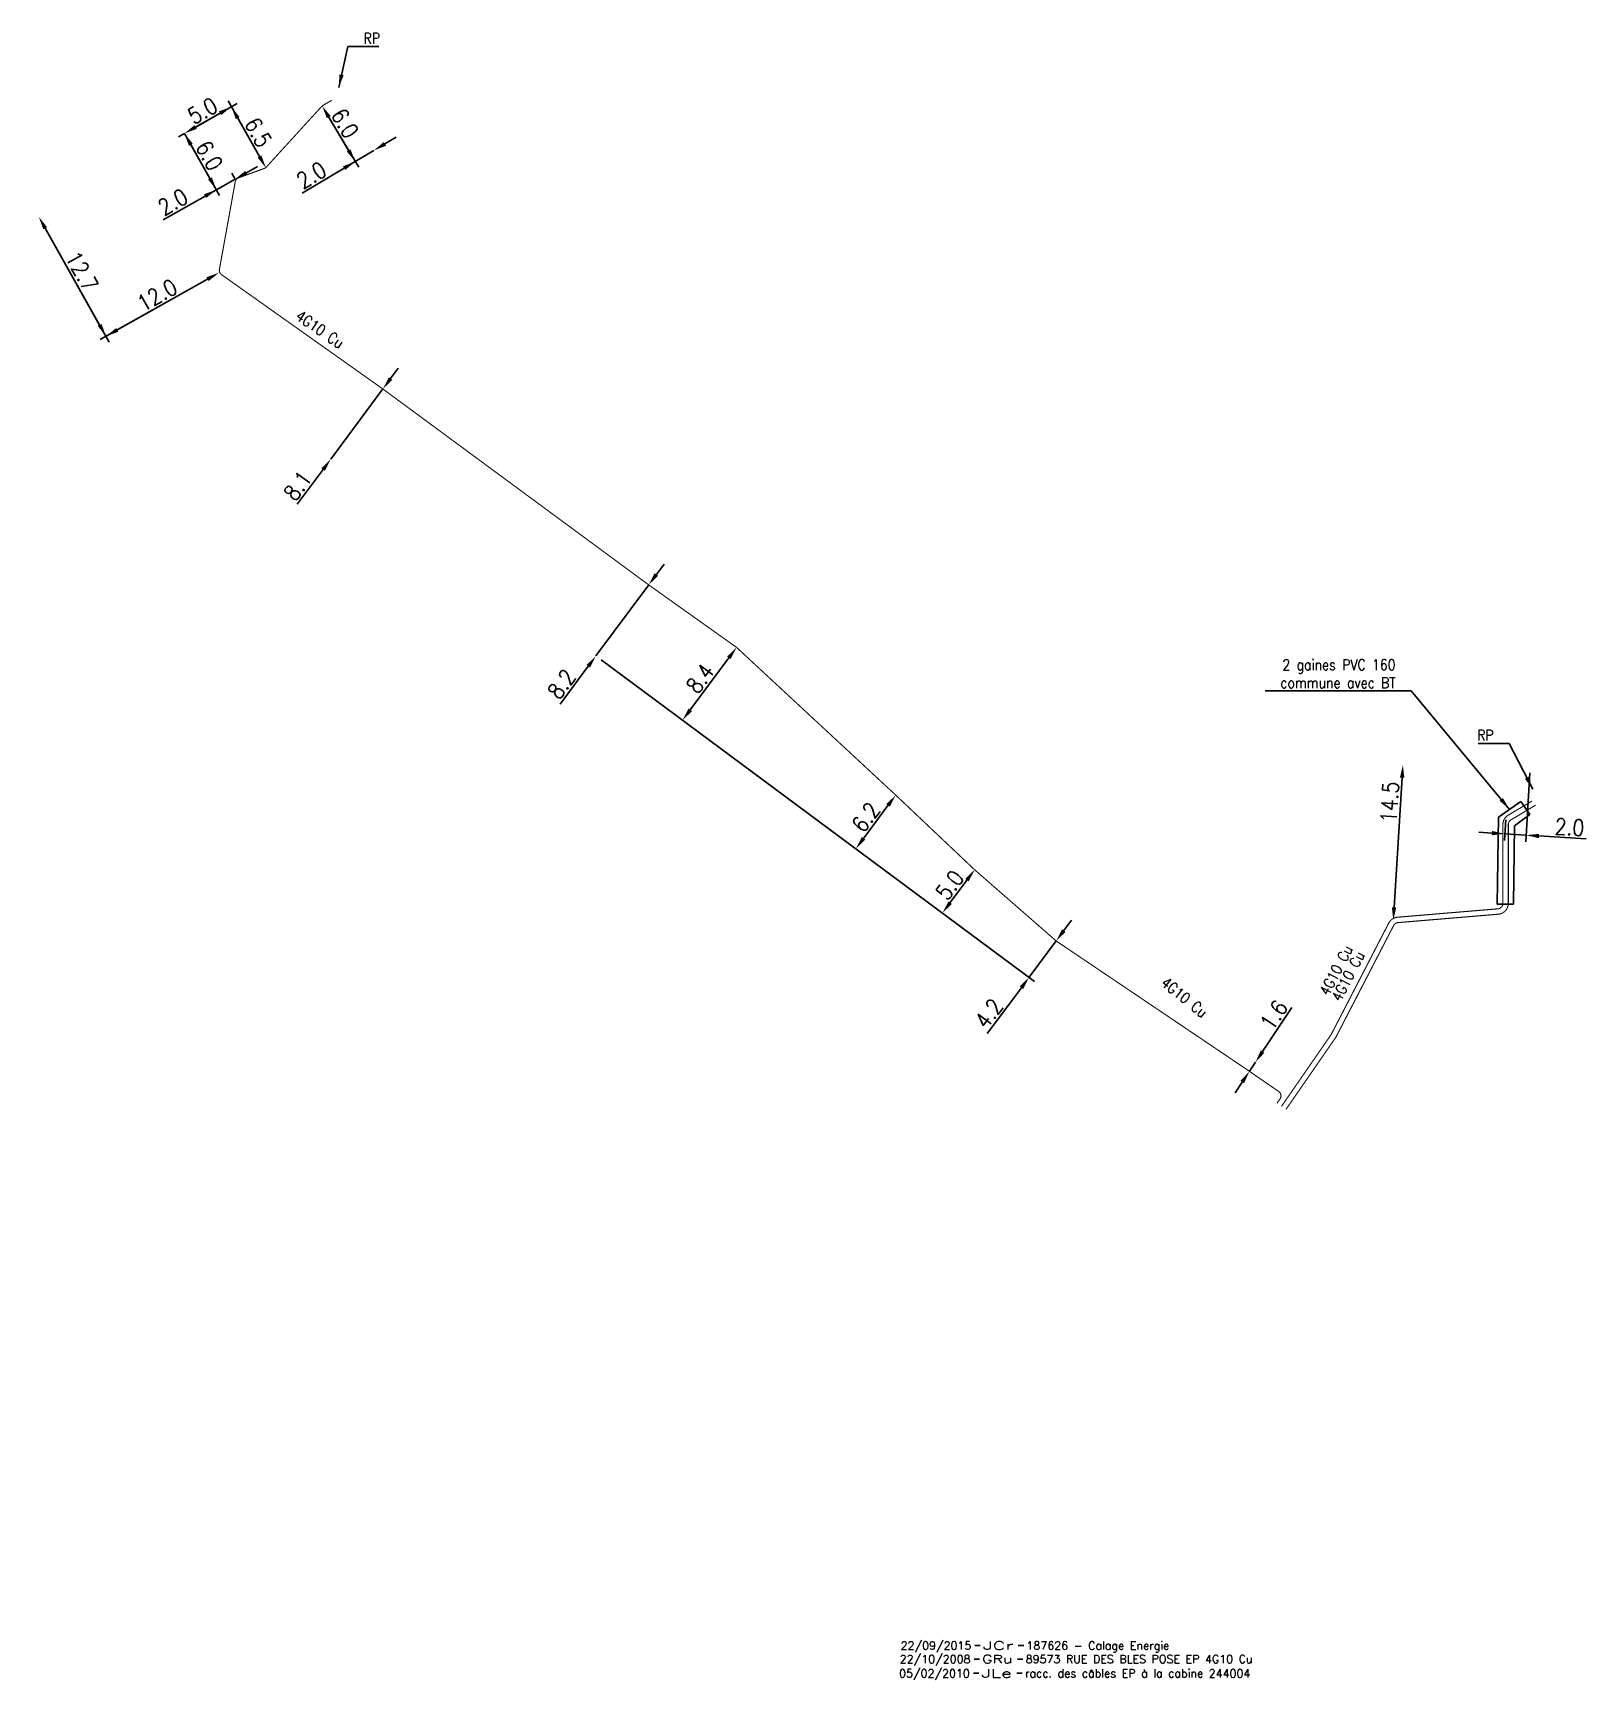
# Model space of a CAD drawing. Header units: millimetres. Extents: x 174861 to 175005, y 112511 to 112663.
import ezdxf
from ezdxf.enums import TextEntityAlignment as Align

# ---------------------------------------------------------------- set-up
doc = ezdxf.new("R2010")
doc.units = ezdxf.units.MM
doc.header["$PDMODE"] = 34
doc.linetypes.add('E_ST_Cu', pattern=[2000, 1000, 1000])
doc.layers.get('0').update_dxf_attribs({"linetype": 'CONTINUOUS'})
doc.layers.get('Defpoints').update_dxf_attribs({"linetype": 'CONTINUOUS'})
doc.layers.add('E_100', color=3, linetype='CONTINUOUS')
doc.layers.add('E_400', color=7, linetype='CONTINUOUS')
doc.layers.add('E_910', color=7, linetype='CONTINUOUS', plot=False)
doc.styles.get("Standard").update_dxf_attribs({"font": 'romans.shx', "width": 0.85})
doc.dimstyles.get("Standard").update_dxf_attribs({"dimtxt": 1.5, "dimasz": 1.2, "dimexe": 0.625, "dimexo": 0.625, "dimgap": 0.25, "dimtad": 1, "dimdec": 1, "dimzin": 0, "dimdsep": 46, "dimtxsty": 'Standard', "dimcen": -0.5, "dimadec": 0, "dimazin": 0, "dimtfac": 1, "dimtdec": 1, "dimtmove": 0, "dimatfit": 3, "dimfxl": 0, "dimtolj": 1, "dimtzin": 0, "dimarcsym": 0})

# ---------------------------------------------------------------- blocks, each defined once
blk = doc.blocks.new('*D0')
at = {"layer": 'Defpoints', "color": 0, "linetype": 'Continuous', "transparency": 16777216}
for p in [(174974.08, 112567.82), (174974.08, 112567.82), (174973.53, 112566.99)]:
    blk.add_point(p, dxfattribs=at)
at = {"layer": 'E_100', "color": 0, "linetype": 'Continuous', "lineweight": -2, "transparency": 16777216}
for p, q in [((174974.74, 112568.82), (174977.46, 112572.89)), ((174973.53, 112566.99), (174974.08, 112567.82)), ((174972.86, 112565.99), (174972.2, 112564.99))]:
    blk.add_line(p, q, dxfattribs=at)
at = {"layer": 'E_100', "color": 0, "linetype": 'Continuous', "transparency": 16777216}
for points in [[(174974.58, 112568.93), (174974.91, 112568.7), (174974.08, 112567.82)], [(174972.69, 112566.1), (174973.03, 112565.88), (174973.53, 112566.99)]]:
    blk.add_solid(points, dxfattribs=at)
at = {"layer": 'E_100', "color": 0, "linetype": 'Continuous', "transparency": 16777216, "insert": (174975.8, 112572.2), "char_height": 1.5, "attachment_point": 5, "rotation": 56.3311}
blk.add_mtext('\\A1;1.6', dxfattribs=at)
blk = doc.blocks.new('GIS_MODF')
at = {"color": 0, "linetype": 'Continuous', "flags": 128}
for points in [[(-2.26, -0.01), (-1.76, -0.01)], [(1.76, -0.01), (2.26, -0.01)]]:
    blk.add_lwpolyline(points, dxfattribs=at)
at = {"color": 0, "linetype": 'Continuous'}
blk.add_attdef('DATE', text='', height=0.75, dxfattribs=at).set_placement((-2.58, -0.39), align=Align.RIGHT)
at = {"color": 0, "linetype": 'Continuous', "width": 3.590909}
blk.add_attdef('USER', text='', height=0.75, dxfattribs=at).set_placement((-1.52, -0.39), (1.31, -0.39), align=Align.FIT)
at = {"color": 0, "linetype": 'Continuous'}
blk.add_attdef('DESC', (2.53, -0.39), '', height=0.75, dxfattribs=at)
blk = doc.blocks.new('*D1')
at = {"layer": 'Defpoints', "color": 0, "linetype": 'Continuous', "transparency": 16777216}
for p in [(174874.81, 112653.93), (174874.81, 112653.93), (174882.36, 112650.74)]:
    blk.add_point(p, dxfattribs=at)
at = {"layer": 'E_100', "color": 0, "linetype": 'Continuous', "lineweight": -2, "transparency": 16777216}
for p, q in [((174882.05, 112651.29), (174878.85, 112656.94)), ((174878.11, 112655.81), (174875.85, 112654.52)), ((174874.5, 112654.47), (174874.5, 112654.47))]:
    blk.add_line(p, q, dxfattribs=at)
at = {"layer": 'E_100', "color": 0, "linetype": 'Continuous', "transparency": 16777216}
for points in [[(174878.01, 112655.98), (174878.21, 112655.63), (174879.16, 112656.4)], [(174875.75, 112654.7), (174875.95, 112654.35), (174874.81, 112653.93)]]:
    blk.add_solid(points, dxfattribs=at)
at = {"layer": 'E_100', "color": 0, "linetype": 'Continuous', "transparency": 16777216, "insert": (174876.49, 112656.03), "char_height": 1.5, "attachment_point": 5, "rotation": 29.5558}
blk.add_mtext('\\A1;5.0', dxfattribs=at)
blk = doc.blocks.new('*D2')
at = {"layer": 'Defpoints', "color": 0, "linetype": 'Continuous', "transparency": 16777216}
for p in [(174874.81, 112653.93), (174874.81, 112653.93), (174879.51, 112649.7)]:
    blk.add_point(p, dxfattribs=at)
at = {"layer": 'E_100', "color": 0, "linetype": 'Continuous', "lineweight": -2, "transparency": 16777216}
for p, q in [((174874.81, 112653.93), (174874.26, 112653.62)), ((174877.17, 112649.76), (174875.4, 112652.89)), ((174879.51, 112649.7), (174877.22, 112648.4))]:
    blk.add_line(p, q, dxfattribs=at)
at = {"layer": 'E_100', "color": 0, "linetype": 'Continuous', "transparency": 16777216}
for points in [[(174875.57, 112652.99), (174875.22, 112652.79), (174874.81, 112653.93)], [(174877.35, 112649.85), (174877, 112649.66), (174877.77, 112648.71)]]:
    blk.add_solid(points, dxfattribs=at)
at = {"layer": 'E_100', "color": 0, "linetype": 'Continuous', "transparency": 16777216, "insert": (174877.12, 112651.87), "char_height": 1.5, "attachment_point": 5, "rotation": 299.5558}
blk.add_mtext('\\A1;6.0', dxfattribs=at)
blk = doc.blocks.new('*D3')
at = {"layer": 'Defpoints', "color": 0, "linetype": 'Continuous', "transparency": 16777216}
for p in [(174879.16, 112656.4), (174874.81, 112653.93), (174882.36, 112650.74)]:
    blk.add_point(p, dxfattribs=at)
at = {"layer": 'E_100', "color": 0, "linetype": 'Continuous', "lineweight": -2, "transparency": 16777216}
for p, q in [((174875.35, 112654.24), (174879.7, 112656.71)), ((174881.77, 112651.79), (174879.75, 112655.35))]:
    blk.add_line(p, q, dxfattribs=at)
at = {"layer": 'E_100', "color": 0, "linetype": 'Continuous', "transparency": 16777216}
for points in [[(174879.92, 112655.45), (174879.57, 112655.26), (174879.16, 112656.4)], [(174881.94, 112651.89), (174881.6, 112651.69), (174882.36, 112650.74)]]:
    blk.add_solid(points, dxfattribs=at)
at = {"layer": 'E_100', "color": 0, "linetype": 'Continuous', "transparency": 16777216, "insert": (174881.65, 112654.03), "char_height": 1.5, "attachment_point": 5, "rotation": 299.5558}
blk.add_mtext('\\A1;6.5', dxfattribs=at)
blk = doc.blocks.new('*D4')
at = {"layer": 'Defpoints', "color": 0, "linetype": 'Continuous', "transparency": 16777216}
for p in [(174874.81, 112653.93), (174877.77, 112648.71), (174879.51, 112649.7)]:
    blk.add_point(p, dxfattribs=at)
at = {"layer": 'E_100', "color": 0, "linetype": 'Continuous', "lineweight": -2, "transparency": 16777216}
for p, q in [((174874.81, 112653.93), (174878.07, 112648.17)), ((174879.51, 112649.7), (174879.2, 112650.24)), ((174880.55, 112650.29), (174881.59, 112650.88)), ((174879.51, 112649.7), (174877.77, 112648.71)), ((174876.72, 112648.12), (174872.85, 112645.92))]:
    blk.add_line(p, q, dxfattribs=at)
at = {"layer": 'E_100', "color": 0, "linetype": 'Continuous', "transparency": 16777216}
for points in [[(174880.45, 112650.46), (174880.65, 112650.12), (174879.51, 112649.7)], [(174876.62, 112648.29), (174876.82, 112647.95), (174877.77, 112648.71)]]:
    blk.add_solid(points, dxfattribs=at)
at = {"layer": 'E_100', "color": 0, "linetype": 'Continuous', "transparency": 16777216, "insert": (174873.74, 112647.58), "char_height": 1.5, "attachment_point": 5, "rotation": 29.5558}
blk.add_mtext('\\A1;2.0', dxfattribs=at)
blk = doc.blocks.new('*D5')
at = {"layer": 'Defpoints', "color": 0, "linetype": 'Continuous', "transparency": 16777216}
for p in [(174999.51, 112594.65), (174997.28, 112590.3), (174999.17, 112588.88)]:
    blk.add_point(p, dxfattribs=at)
at = {"layer": 'E_100', "color": 0, "linetype": 'Continuous', "lineweight": -2, "transparency": 16777216}
for p, q in [((174999.51, 112594.65), (174999.13, 112588.25)), ((174997.28, 112590.3), (174997.16, 112588.37)), ((174996, 112589.07), (174994.8, 112589.14)), ((174997.2, 112589), (174999.17, 112588.88)), ((175000.36, 112588.8), (175004.73, 112588.54))]:
    blk.add_line(p, q, dxfattribs=at)
at = {"layer": 'E_100', "color": 0, "linetype": 'Continuous', "transparency": 16777216}
for points in [[(174996.01, 112589.27), (174995.99, 112588.87), (174997.2, 112589)], [(175000.38, 112589), (175000.35, 112588.6), (174999.17, 112588.88)]]:
    blk.add_solid(points, dxfattribs=at)
at = {"layer": 'E_100', "color": 0, "linetype": 'Continuous', "transparency": 16777216, "insert": (175003.2, 112589.63), "char_height": 1.5, "attachment_point": 5, "rotation": 356.5401}
blk.add_mtext('\\A1;2.0', dxfattribs=at)
blk = doc.blocks.new('*D6')
at = {"layer": 'Defpoints', "color": 0, "linetype": 'Continuous', "transparency": 16777216}
for p in [(174893.2, 112630.24), (174888.37, 112623.73), (174888.37, 112623.73)]:
    blk.add_point(p, dxfattribs=at)
at = {"layer": 'E_100', "color": 0, "linetype": 'Continuous', "lineweight": -2, "transparency": 16777216}
for p, q in [((174893.92, 112631.2), (174894.63, 112632.16)), ((174892.7, 112630.61), (174892.7, 112630.61)), ((174893.2, 112630.24), (174888.37, 112623.73)), ((174887.66, 112622.77), (174885.27, 112619.55)), ((174887.87, 112624.1), (174887.87, 112624.1))]:
    blk.add_line(p, q, dxfattribs=at)
at = {"layer": 'E_100', "color": 0, "linetype": 'Continuous', "transparency": 16777216}
for points in [[(174893.76, 112631.32), (174894.08, 112631.08), (174893.2, 112630.24)], [(174887.5, 112622.89), (174887.82, 112622.65), (174888.37, 112623.73)]]:
    blk.add_solid(points, dxfattribs=at)
at = {"layer": 'E_100', "color": 0, "linetype": 'Continuous', "transparency": 16777216, "insert": (174885.31, 112621.27), "char_height": 1.5, "attachment_point": 5, "rotation": 53.4207}
blk.add_mtext('\\A1;8.1', dxfattribs=at)
blk = doc.blocks.new('*D7')
at = {"layer": 'Defpoints', "color": 0, "linetype": 'Continuous', "transparency": 16777216}
for p in [(174917.84, 112612.08), (174912.95, 112605.49), (174912.95, 112605.49)]:
    blk.add_point(p, dxfattribs=at)
at = {"layer": 'E_100', "color": 0, "linetype": 'Continuous', "lineweight": -2, "transparency": 16777216}
for p, q in [((174918.55, 112613.04), (174919.27, 112614.01)), ((174917.84, 112612.08), (174912.95, 112605.49)), ((174912.24, 112604.53), (174909.63, 112601.02))]:
    blk.add_line(p, q, dxfattribs=at)
at = {"layer": 'E_100', "color": 0, "linetype": 'Continuous', "transparency": 16777216}
for points in [[(174918.39, 112613.16), (174918.71, 112612.92), (174917.84, 112612.08)], [(174912.08, 112604.65), (174912.4, 112604.41), (174912.95, 112605.49)]]:
    blk.add_solid(points, dxfattribs=at)
at = {"layer": 'E_100', "color": 0, "linetype": 'Continuous', "transparency": 16777216, "insert": (174909.77, 112602.89), "char_height": 1.5, "attachment_point": 5, "rotation": 53.4206}
blk.add_mtext('\\A1;8.2', dxfattribs=at)
blk = doc.blocks.new('*D8')
at = {"layer": 'Defpoints', "color": 0, "linetype": 'Continuous', "transparency": 16777216}
for p in [(174925.99, 112606.28), (174912.95, 112605.49), (174920.98, 112599.53)]:
    blk.add_point(p, dxfattribs=at)
at = {"layer": 'E_100', "color": 0, "linetype": 'Continuous', "lineweight": -2, "transparency": 16777216}
for p, q in [((174913.45, 112605.12), (174921.48, 112599.16)), ((174925.27, 112605.32), (174921.7, 112600.5))]:
    blk.add_line(p, q, dxfattribs=at)
at = {"layer": 'E_100', "color": 0, "linetype": 'Continuous', "transparency": 16777216}
for points in [[(174925.11, 112605.44), (174925.43, 112605.2), (174925.99, 112606.28)], [(174921.54, 112600.62), (174921.86, 112600.38), (174920.98, 112599.53)]]:
    blk.add_solid(points, dxfattribs=at)
at = {"layer": 'E_100', "color": 0, "linetype": 'Continuous', "transparency": 16777216, "insert": (174922.61, 112603.41), "char_height": 1.5, "attachment_point": 5, "rotation": 53.4206}
blk.add_mtext('\\A1;8.4', dxfattribs=at)
blk = doc.blocks.new('*D9')
at = {"layer": 'Defpoints', "color": 0, "linetype": 'Continuous', "transparency": 16777216}
for p in [(174912.95, 112605.49), (174940.74, 112592.59), (174937.04, 112587.62)]:
    blk.add_point(p, dxfattribs=at)
at = {"layer": 'E_100', "color": 0, "linetype": 'Continuous', "lineweight": -2, "transparency": 16777216}
for p, q in [((174913.45, 112605.12), (174937.54, 112587.24)), ((174940.02, 112591.63), (174937.76, 112588.58))]:
    blk.add_line(p, q, dxfattribs=at)
at = {"layer": 'E_100', "color": 0, "linetype": 'Continuous', "transparency": 16777216}
for points in [[(174939.86, 112591.75), (174940.18, 112591.51), (174940.74, 112592.59)], [(174937.6, 112588.7), (174937.92, 112588.46), (174937.04, 112587.62)]]:
    blk.add_solid(points, dxfattribs=at)
at = {"layer": 'E_100', "color": 0, "linetype": 'Continuous', "transparency": 16777216, "insert": (174937.97, 112590.54), "char_height": 1.5, "attachment_point": 5, "rotation": 53.4206}
blk.add_mtext('\\A1;6.2', dxfattribs=at)
blk = doc.blocks.new('*D10')
at = {"layer": 'Defpoints', "color": 0, "linetype": 'Continuous', "transparency": 16777216}
for p in [(174912.95, 112605.49), (174948.05, 112585.67), (174945.07, 112581.66)]:
    blk.add_point(p, dxfattribs=at)
at = {"layer": 'E_100', "color": 0, "linetype": 'Continuous', "lineweight": -2, "transparency": 16777216}
for p, q in [((174913.45, 112605.12), (174945.57, 112581.28)), ((174947.34, 112584.71), (174945.79, 112582.62))]:
    blk.add_line(p, q, dxfattribs=at)
at = {"layer": 'E_100', "color": 0, "linetype": 'Continuous', "transparency": 16777216}
for points in [[(174947.18, 112584.83), (174947.5, 112584.59), (174948.05, 112585.67)], [(174945.63, 112582.74), (174945.95, 112582.5), (174945.07, 112581.66)]]:
    blk.add_solid(points, dxfattribs=at)
at = {"layer": 'E_100', "color": 0, "linetype": 'Continuous', "transparency": 16777216, "insert": (174945.75, 112584.25), "char_height": 1.5, "attachment_point": 5, "rotation": 53.4206}
blk.add_mtext('\\A1;5.0', dxfattribs=at)
blk = doc.blocks.new('*D11')
at = {"layer": 'Defpoints', "color": 0, "linetype": 'Continuous', "transparency": 16777216}
for p in [(174912.95, 112605.49), (174955.61, 112579.07), (174953.1, 112575.7)]:
    blk.add_point(p, dxfattribs=at)
at = {"layer": 'E_100', "color": 0, "linetype": 'Continuous', "lineweight": -2, "transparency": 16777216}
for p, q in [((174913.45, 112605.12), (174953.6, 112575.32)), ((174956.32, 112580.03), (174957.04, 112581)), ((174955.61, 112579.07), (174953.1, 112575.7)), ((174952.39, 112574.73), (174949.23, 112570.48))]:
    blk.add_line(p, q, dxfattribs=at)
at = {"layer": 'E_100', "color": 0, "linetype": 'Continuous', "transparency": 16777216}
for points in [[(174956.16, 112580.15), (174956.48, 112579.91), (174955.61, 112579.07)], [(174952.23, 112574.85), (174952.55, 112574.61), (174953.1, 112575.7)]]:
    blk.add_solid(points, dxfattribs=at)
at = {"layer": 'E_100', "color": 0, "linetype": 'Continuous', "transparency": 16777216, "insert": (174949.37, 112572.35), "char_height": 1.5, "attachment_point": 5, "rotation": 53.4206}
blk.add_mtext('\\A1;4.2', dxfattribs=at)
blk = doc.blocks.new('*D12')
at = {"layer": 'Defpoints', "color": 0, "linetype": 'Continuous', "transparency": 16777216}
for p in [(174987.75, 112595.4), (174987.75, 112595.4), (174986.86, 112580.98)]:
    blk.add_point(p, dxfattribs=at)
at = {"layer": 'E_100', "color": 0, "linetype": 'Continuous', "lineweight": -2, "transparency": 16777216}
blk.add_line((174986.93, 112582.18), (174987.68, 112594.21), dxfattribs=at)
at = {"layer": 'E_100', "color": 0, "linetype": 'Continuous', "transparency": 16777216}
for points in [[(174987.48, 112594.22), (174987.88, 112594.19), (174987.75, 112595.4)], [(174986.73, 112582.19), (174987.13, 112582.17), (174986.86, 112580.98)]]:
    blk.add_solid(points, dxfattribs=at)
at = {"layer": 'E_100', "color": 0, "linetype": 'Continuous', "transparency": 16777216, "insert": (174986.53, 112591.93), "char_height": 1.5, "attachment_point": 5, "rotation": 86.4572}
blk.add_mtext('\\A1;14.5', dxfattribs=at)
blk = doc.blocks.new('*D13')
at = {"layer": 'Defpoints', "color": 0, "linetype": 'Continuous', "transparency": 16777216}
for p in [(174861.31, 112646.2), (174861.31, 112646.2), (174878, 112641.01)]:
    blk.add_point(p, dxfattribs=at)
at = {"layer": 'E_100', "color": 0, "linetype": 'Continuous', "lineweight": -2, "transparency": 16777216}
for p, q in [((174860.77, 112645.89), (174860.77, 112645.89)), ((174866.95, 112636.17), (174861.9, 112645.15)), ((174877.45, 112640.7), (174866.99, 112634.82))]:
    blk.add_line(p, q, dxfattribs=at)
at = {"layer": 'E_100', "color": 0, "linetype": 'Continuous', "transparency": 16777216}
for points in [[(174862.07, 112645.25), (174861.72, 112645.05), (174861.31, 112646.2)], [(174867.12, 112636.27), (174866.77, 112636.08), (174867.54, 112635.13)]]:
    blk.add_solid(points, dxfattribs=at)
at = {"layer": 'E_100', "color": 0, "linetype": 'Continuous', "transparency": 16777216, "insert": (174865.3, 112641.15), "char_height": 1.5, "attachment_point": 5, "rotation": 299.353}
blk.add_mtext('\\A1;12.7', dxfattribs=at)
blk = doc.blocks.new('*D14')
at = {"layer": 'Defpoints', "color": 0, "linetype": 'Continuous', "transparency": 16777216}
for p in [(174861.31, 112646.2), (174878, 112641.01), (174867.54, 112635.13)]:
    blk.add_point(p, dxfattribs=at)
at = {"layer": 'E_100', "color": 0, "linetype": 'Continuous', "lineweight": -2, "transparency": 16777216}
for p, q in [((174861.62, 112645.65), (174867.84, 112634.58)), ((174876.95, 112640.42), (174868.58, 112635.72))]:
    blk.add_line(p, q, dxfattribs=at)
at = {"layer": 'E_100', "color": 0, "linetype": 'Continuous', "transparency": 16777216}
for points in [[(174876.85, 112640.6), (174877.05, 112640.25), (174878, 112641.01)], [(174868.48, 112635.89), (174868.68, 112635.54), (174867.54, 112635.13)]]:
    blk.add_solid(points, dxfattribs=at)
at = {"layer": 'E_100', "color": 0, "linetype": 'Continuous', "transparency": 16777216, "insert": (174872.28, 112638.94), "char_height": 1.5, "attachment_point": 5, "rotation": 29.353}
blk.add_mtext('\\A1;12.0', dxfattribs=at)
blk = doc.blocks.new('*D15')
at = {"layer": 'Defpoints', "color": 0, "linetype": 'Continuous', "transparency": 16777216}
for p in [(174887.57, 112656.48), (174892.36, 112652.35), (174892.36, 112652.35)]:
    blk.add_point(p, dxfattribs=at)
at = {"layer": 'E_100', "color": 0, "linetype": 'Continuous', "lineweight": -2, "transparency": 16777216}
for p, q in [((174887.89, 112655.94), (174890.96, 112650.79)), ((174893.39, 112652.96), (174894.42, 112653.58)), ((174892.36, 112652.35), (174890.64, 112651.33)), ((174892.04, 112652.89), (174892.04, 112652.89)), ((174889.61, 112650.71), (174885.73, 112648.4))]:
    blk.add_line(p, q, dxfattribs=at)
at = {"layer": 'E_100', "color": 0, "linetype": 'Continuous', "transparency": 16777216}
for points in [[(174893.29, 112653.14), (174893.5, 112652.79), (174892.36, 112652.35)], [(174889.51, 112650.88), (174889.72, 112650.54), (174890.64, 112651.33)]]:
    blk.add_solid(points, dxfattribs=at)
at = {"layer": 'E_100', "color": 0, "linetype": 'Continuous', "transparency": 16777216, "insert": (174886.58, 112650.07), "char_height": 1.5, "attachment_point": 5, "rotation": 30.8057}
blk.add_mtext('\\A1;2.0', dxfattribs=at)
blk = doc.blocks.new('*D16')
at = {"layer": 'Defpoints', "color": 0, "linetype": 'Continuous', "transparency": 16777216}
for p in [(174887.57, 112656.48), (174892.36, 112652.35), (174890.64, 112651.33)]:
    blk.add_point(p, dxfattribs=at)
at = {"layer": 'E_100', "color": 0, "linetype": 'Continuous', "lineweight": -2, "transparency": 16777216}
for p, q in [((174888.19, 112655.45), (174890.03, 112652.36)), ((174891.83, 112652.03), (174890.11, 112651.01))]:
    blk.add_line(p, q, dxfattribs=at)
at = {"layer": 'E_100', "color": 0, "linetype": 'Continuous', "transparency": 16777216}
for points in [[(174888.36, 112655.55), (174888.01, 112655.35), (174887.57, 112656.48)], [(174890.2, 112652.46), (174889.86, 112652.25), (174890.64, 112651.33)]]:
    blk.add_solid(points, dxfattribs=at)
at = {"layer": 'E_100', "color": 0, "linetype": 'Continuous', "transparency": 16777216, "insert": (174889.69, 112654.87), "char_height": 1.5, "attachment_point": 5, "rotation": 300.8057}
blk.add_mtext('\\A1;6.0', dxfattribs=at)

msp = doc.modelspace()

# ---------------------------------------------------------------- linework, layer by layer
at = {"layer": 'E_100', "linetype": 'E_ST_Cu', "const_width": 0.1, "flags": 128}
for points in [[(174888.46, 112657), (174887.7, 112656.56, 0.076073), (174887.47, 112656.37), (174882.45, 112650.87, -0.151104), (174882.22, 112650.69), (174879.83, 112649.82, 0.311543), (174879.5, 112649.35), (174878.05, 112641.32, 0.291062), (174878.26, 112640.83), (174893.2, 112630.24), (174917.84, 112612.08), (174925.99, 112606.28), (174940.74, 112592.59), (174948.05, 112585.67), (174955.61, 112579.07), (174973.51, 112567, 0.021512), (174973.54, 112566.97), (174976.23, 112565.12, -0.414214), (174976.36, 112564.42), (174976.08, 112564.02)], [(174976.5, 112563.74), (174981.11, 112570.41), (174986.44, 112580.73, -0.257946), (174987.25, 112581.27), (174996.56, 112582.05, 0.389801), (174997.02, 112582.55), (174997.02, 112589.87, -0.265231), (174997.51, 112590.73), (174999.72, 112592.04)], [(174976.91, 112563.45), (174981.54, 112570.15), (174986.89, 112580.5, -0.257946), (174987.29, 112580.77), (174996.6, 112581.55, 0.389801), (174997.52, 112582.55), (174997.52, 112589.87, -0.265231), (174997.77, 112590.3), (175000.06, 112591.66)]]:
    msp.add_lwpolyline(points, format="xyb", dxfattribs=at)
at = {"layer": 'E_400', "color": 7, "linetype": 'CONTINUOUS'}
for p, q in [((174996.6, 112590.54), (174998.67, 112592.01)), ((174998.09, 112589.75), (174999.53, 112590.78)), ((174998.67, 112592.01), (174999.1, 112591.39)), ((174999.53, 112590.78), (174999.1, 112591.39)), ((174996.49, 112582.48), (174996.6, 112590.54)), ((174997.99, 112582.47), (174998.09, 112589.75)), ((174996.49, 112582.48), (174997.24, 112582.48)), ((174997.99, 112582.47), (174997.24, 112582.48))]:
    msp.add_line(p, q, dxfattribs=at)

# ---------------------------------------------------------------- block references
at = {"layer": 'E_910'}
ref = msp.add_blockref('GIS_MODF', (174950.26, 112512.51), dxfattribs=at)
ref.add_attrib('DATE', '22/10/2008', dxfattribs={"layer": '0', "color": 0, "linetype": 'Continuous', "height": 0.75}).set_placement((174947.67, 112512.12), align=Align.RIGHT)
ref.add_attrib('USER', 'GRu', dxfattribs={"layer": '0', "color": 0, "linetype": 'Continuous', "height": 0.75, "width": 1.385965}).set_placement((174948.74, 112512.12), (174951.56, 112512.12), align=Align.FIT)
ref.add_attrib('DESC', '89573 RUE DES BLES POSE EP 4G10 Cu', (174952.79, 112512.12), dxfattribs={"layer": '0', "color": 0, "linetype": 'Continuous', "height": 0.75})
ref = msp.add_blockref('GIS_MODF', (174950.34, 112513.76), dxfattribs=at)
ref.add_attrib('DATE', '22/09/2015', dxfattribs={"layer": '0', "color": 0, "linetype": 'Continuous', "height": 0.75}).set_placement((174947.75, 112513.37), align=Align.RIGHT)
ref.add_attrib('USER', 'JCr', dxfattribs={"layer": '0', "color": 0, "linetype": 'Continuous', "height": 0.75, "width": 1.612245}).set_placement((174948.82, 112513.37), (174951.64, 112513.37), align=Align.FIT)
ref.add_attrib('DESC', '187626 - Calage Energie', (174952.86, 112513.37), dxfattribs={"layer": '0', "color": 0, "linetype": 'Continuous', "height": 0.75})
ref = msp.add_blockref('GIS_MODF', (174950.2, 112511.19), dxfattribs=at)
ref.add_attrib('DATE', '05/02/2010', dxfattribs={"layer": '0', "color": 0, "linetype": 'Continuous', "height": 0.75}).set_placement((174947.61, 112510.8), align=Align.RIGHT)
ref.add_attrib('USER', 'JLe', dxfattribs={"layer": '0', "color": 0, "linetype": 'Continuous', "height": 0.75, "width": 1.645833}).set_placement((174948.68, 112510.8), (174951.5, 112510.8), align=Align.FIT)
ref.add_attrib('DESC', 'racc. des câbles EP à la cabine 244004', (174952.72, 112510.8), dxfattribs={"layer": '0', "color": 0, "linetype": 'Continuous', "height": 0.75})

# ---------------------------------------------------------------- texts
at = {"layer": 'E_100', "linetype": 'E_ST_Cu', "width": 0.85}
for rotation, p in [(325.5658, (174887.36, 112635.77)), (62.6722, (174981.56, 112576.36)), (62.6722, (174982.67, 112575.81)), (321.1014, (174967.49, 112573.85))]:
    msp.add_text('4G10 Cu', height=1, rotation=rotation, dxfattribs=at).set_placement(p, align=Align.MIDDLE)
at = {"layer": 'E_100', "linetype": 'Continuous', "char_height": 1}
for insert, attachment_point in [((174891.41, 112662.25), 7), ((174996.16, 112597.64), 9)]:
    msp.add_mtext('RP', dxfattribs=dict(at, insert=insert, attachment_point=attachment_point))
at = {"layer": 'E_400', "linetype": 'Continuous', "insert": (174987.07, 112603.84), "char_height": 1, "attachment_point": 6}
msp.add_mtext('2 gaines PVC 160\\Pcommune avec BT', dxfattribs=at)

# ---------------------------------------------------------------- dimensions: what is measured, and where the dimension line sits
at = {"layer": 'E_100', "linetype": 'Continuous'}
for base, angle, picture, middle in [((174874.81, 112653.93), 29.5558, '*D1', (174876.98, 112655.16)), ((174879.16, 112656.4), 299.5558, '*D3', (174880.78, 112653.54))]:
    dim = msp.add_linear_dim(base=base, p1=(174882.36, 112650.74), p2=(174874.81, 112653.93), angle=angle, dimstyle='Standard', dxfattribs=at)
    dim.commit()
    dim.dimension.update_dxf_attribs({"geometry": picture, "text_midpoint": middle, "dimtype": 160})
for base, p1, p2, angle, override, picture, middle in [((174892.36, 112652.35), (174887.57, 112656.48), (174892.36, 112652.35), 210.8057, {"dimatfit": 0}, '*D15', (174887.09, 112649.21)), ((174890.64, 112651.33), (174887.57, 112656.48), (174892.36, 112652.35), 120.8057, {"dimatfit": 0}, '*D16', (174888.83, 112654.36)), ((174877.77, 112648.71), (174879.51, 112649.7), (174874.81, 112653.93), 29.5558, {"dimexo": 0}, '*D4', (174874.23, 112646.71)), ((174874.81, 112653.93), (174879.51, 112649.7), (174874.81, 112653.93), 299.5558, {"dimexo": 0}, '*D2', (174876.25, 112651.38)), ((174861.31, 112646.2), (174878, 112641.01), (174861.31, 112646.2), 299.353, {"dimatfit": 0}, '*D13', (174864.42, 112640.66)), ((174867.54, 112635.13), (174878, 112641.01), (174861.31, 112646.2), 29.353, {"dimatfit": 0}, '*D14', (174872.77, 112638.07)), ((174888.37, 112623.73), (174893.2, 112630.24), (174888.37, 112623.73), 53.4207, {"dimatfit": 0}, '*D6', (174886.11, 112620.68)), ((174912.95, 112605.49), (174917.84, 112612.08), (174912.95, 112605.49), 53.4206, {"dimatfit": 0}, '*D7', (174910.58, 112602.29)), ((174920.98, 112599.53), (174925.99, 112606.28), (174912.95, 112605.49), 53.4206, {"dimatfit": 0}, '*D8', (174923.42, 112602.82)), ((174937.04, 112587.62), (174940.74, 112592.59), (174912.95, 112605.49), 53.4206, {"dimatfit": 0}, '*D9', (174938.77, 112589.95)), ((174945.07, 112581.66), (174948.05, 112585.67), (174912.95, 112605.49), 53.4206, {"dimatfit": 0}, '*D10', (174946.55, 112583.65)), ((174953.1, 112575.7), (174955.61, 112579.07), (174912.95, 112605.49), 53.4206, {"dimatfit": 0}, '*D11', (174950.18, 112571.75)), ((174987.75, 112595.404), (174986.8571, 112580.9816), (174987.75, 112595.404), 266.4572, {"dimatfit": 0}, '*D12', (174987.5312, 112591.8703)), ((174999.17, 112588.88), (174997.28, 112590.3), (174999.51, 112594.65), 176.5401, {"dimexo": 0}, '*D5', (175003.14, 112588.64))]:
    dim = msp.add_linear_dim(base=base, p1=p1, p2=p2, angle=angle, dimstyle='Standard', override=override, dxfattribs=at)
    dim.commit()
    dim.dimension.update_dxf_attribs({"geometry": picture, "text_midpoint": middle, "dimtype": 160})
dim = msp.add_linear_dim(base=(174974.08, 112567.82), p1=(174973.53, 112566.99), p2=(174974.08, 112567.82), angle=236.3311, text='1.6', dimstyle='Standard', dxfattribs=at)
dim.commit()
dim.dimension.update_dxf_attribs({"geometry": '*D0', "text_midpoint": (174976.63, 112571.64), "dimtype": 160})

# ---------------------------------------------------------------- leaders
at = {"layer": 'E_100', "linetype": 'Continuous', "annotation_type": 0, "has_hookline": 1, "text_width": 1.42}
for points, hookline_direction in [([(174889.11, 112658.2), (174889.96, 112662), (174891.16, 112662)], 0), ([(174999.78, 112593.13), (174997.61, 112597.39), (174996.41, 112597.39)], 1)]:
    msp.add_leader(points, dimstyle='Standard', dxfattribs=dict(at, hookline_direction=hookline_direction))
at = {"layer": 'E_400', "linetype": 'Continuous', "annotation_type": 0, "has_hookline": 1, "hookline_direction": 1, "text_width": 12.1}
msp.add_leader([(174997.63, 112591.27), (174988.52, 112602.26), (174987.32, 112602.26)], dimstyle='Standard', dxfattribs=at)

doc.saveas('drawing.dxf')
